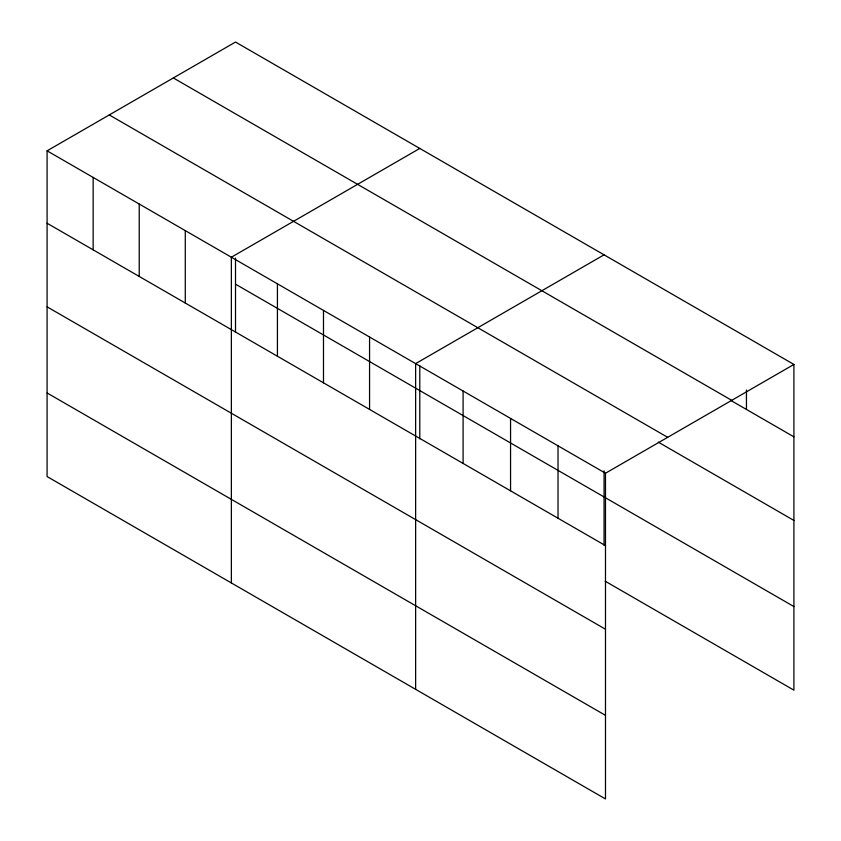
<?xml version="1.0" encoding="UTF-8"?>
<svg xmlns="http://www.w3.org/2000/svg" width="841" height="841" viewBox="0 0 841 841"><rect width="100%" height="100%" fill="white"/><g stroke="black" fill="none" stroke-linecap="round" stroke-linejoin="round"><path stroke-width="1.26" d="M47.085 150.833L605.488 473.231L605.488 798.95L47.085 476.553L47.085 150.833L235.512 42.05L793.915 364.447L793.915 690.167L605.194 581.205M419.785 148.436L231.359 257.23L231.359 582.95M604.059 254.834L415.633 363.617L415.633 689.336M605.488 473.231L793.915 364.447M173.33 77.95L731.733 400.348M730.629 400.316L793.915 436.847M109.267 114.933L667.67 437.331M658.303 442.145L793.915 520.442M235.512 284.174L793.915 606.571M47.085 223.243L605.488 545.641M47.085 306.839L605.488 629.236M47.085 392.968L605.488 715.355M746.451 390.056L746.451 409.451M604.059 470.855L604.059 545.283M558.025 445.825L558.025 518.235M510.561 418.429L510.561 490.829M463.097 391.023L463.097 463.423M419.785 365.772L419.785 438.897M369.567 337.02L369.567 409.43M323.491 310.424L323.491 382.834M277.425 283.827L277.425 356.237M235.512 258.071L235.512 332.5M185.283 230.634L185.283 303.033M139.217 204.037L139.217 276.437M93.151 177.44L93.151 249.84"/></g></svg>
